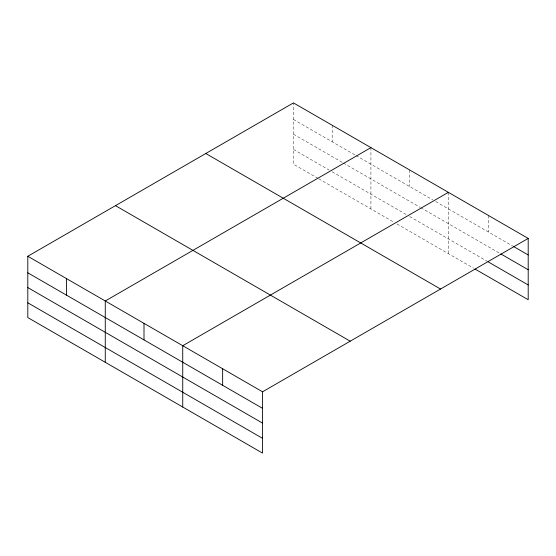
<?xml version="1.0" encoding="UTF-8"?>
<svg xmlns="http://www.w3.org/2000/svg" width="556" height="556" viewBox="0 0 556 556"><rect width="100%" height="100%" fill="white"/><g stroke="black" fill="none" stroke-linecap="round" stroke-linejoin="round"><path stroke-width="0.42" stroke-dasharray="2.78 2.08" d="M293.45 119.436L355.277 155.131M356.021 155.562L432.742 199.861M435.723 201.578L512.681 246.009M293.45 134.211L342.614 162.595M343.358 163.026L420.079 207.319M420.822 207.749L499.378 253.105M293.45 149.432L329.208 170.073M332.182 171.797L406.672 214.797M409.654 216.52L488.293 261.925M318.032 178.393L293.45 164.201L293.45 102.895M318.776 178.823L394.009 222.261M396.991 223.978L473.51 268.159M488.293 215.38L488.293 231.928M448.386 192.341L448.386 253.654M409.654 169.983L409.654 186.524M370.921 147.618L370.921 208.931M332.182 125.253L332.182 141.801"/><path stroke-width="0.83" d="M27.8 256.267L262.55 391.799L262.55 453.105L27.8 317.573L27.8 256.267L293.45 102.895L528.2 238.427L528.2 299.733L474.991 269.014M370.921 147.618L105.265 300.991L105.265 362.303M448.386 192.341L182.736 345.714L182.736 407.027M262.55 391.799L528.2 238.427M513.417 246.433L528.2 254.968M500.859 253.953L528.2 269.743M488.293 261.925L528.2 284.964M205.79 153.505L440.533 289.037M115.467 205.65L350.21 341.182M27.8 272.808L262.55 408.34M27.8 287.584L262.55 423.116M27.8 302.805L262.55 438.337M222.643 368.753L222.643 385.301M144.004 323.356L144.004 339.897M66.532 278.625L66.532 295.173"/></g></svg>
